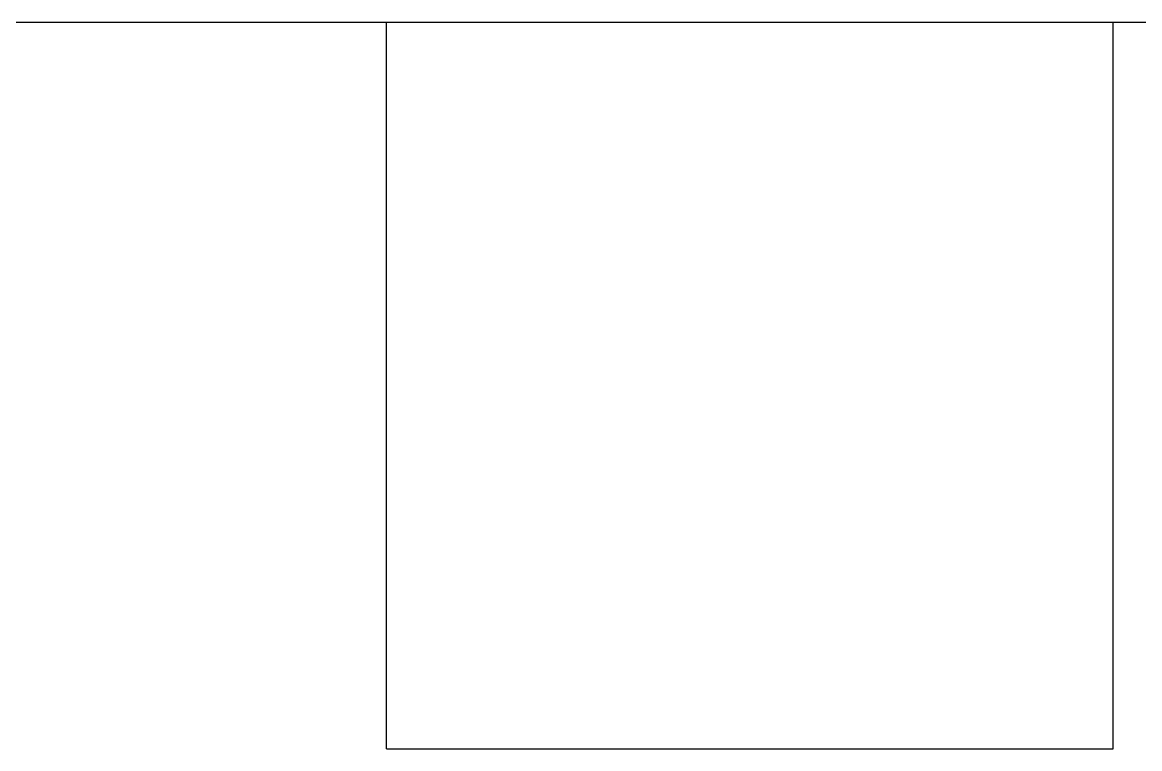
# Model space of a CAD drawing. Header units: millimetres. Extents: x -11840 to 12480, y -4119 to 5972.
# Drawn here: x -5460.3 to -5337.3, y -29.4 to 50.6 of the extents above; entities that cross this region are included whole.
import ezdxf

# ---------------------------------------------------------------- set-up
doc = ezdxf.new("R2010")
doc.units = ezdxf.units.MM

msp = doc.modelspace()

# ---------------------------------------------------------------- linework, layer by layer
at = {"color": 250, "true_color": 0x333333}
msp.add_line((-4859.71, 50.55), (-10315.52, 50.55), dxfattribs=at)
msp.add_line((-4859.71, 50.55), (-10315.52, 50.55), dxfattribs=at)
at = {"color": 253, "true_color": 0x999999}
for p, q in [((-5420.21, -29.45), (-5420.21, 50.55)), ((-5420.21, -29.45), (-5420.21, 50.55)), ((-5340.21, -29.45), (-5340.21, 50.55)), ((-5340.21, -29.45), (-5340.21, 50.55)), ((-5420.21, -29.45), (-5340.21, -29.45)), ((-5420.21, -29.45), (-5340.21, -29.45))]:
    msp.add_line(p, q, dxfattribs=at)

doc.saveas('drawing.dxf')
